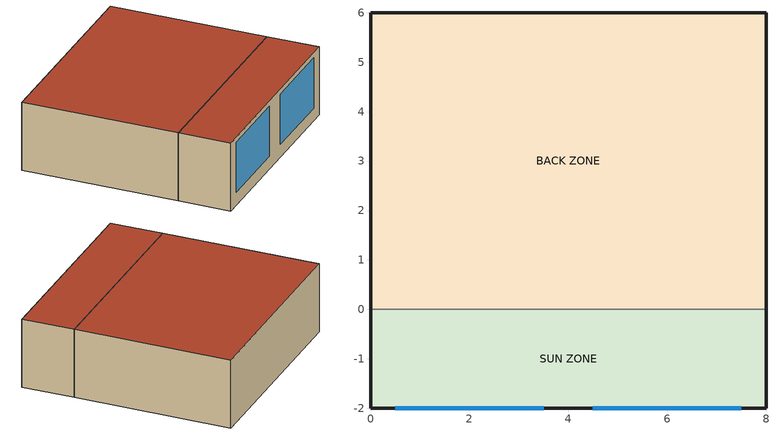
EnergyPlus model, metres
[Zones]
BACK ZONE
 floor ground (LTFLOOR): 0,0 0,6 8,6 8,0 z0
 wall outside (LTWALL): 8,0 8,6 0,6 0,0 z0:2.7
 wall to SUN ZONE (COMMON WALL): 0,0 8,0 z0:2.7
 roof outside (LTROOF): 0,6 0,0 8,0 8,6 z2.7
SUN ZONE
 floor ground (HWFLOOR): 0,-2 0,0 8,0 8,-2 z0
 wall outside (HWWALL): 0,0 0,-2 8,-2 8,0 z0:2.7
 window (DOUBLE PANE WINDOW): 0.5,-2 3.5,-2 / 4.5,-2 7.5,-2 z0.5:2.5
 roof outside (LTROOF): 0,0 0,-2 8,-2 8,0 z2.7
[Site:Location]
GOLDEN COLORADO: Latitude {deg}=39.8; Longitude {deg}=-104.9; Time Zone {hr}=-7; Elevation {m}=1609
[Site:GroundTemperature:BuildingSurface]
10, 10, 10, 10, 10, 10, 10, 10, 10, 10, 10, 10
[Site:GroundReflectance]
0.2, 0.2, 0.2, 0.2, 0.2, 0.2, 0.2, 0.2, 0.2, 0.2, 0.2, 0.2
[Building]
BESTEST Case 960: North Axis {deg}=0; Terrain=Country; Loads Convergence Tolerance Value=0.04; Temperature Convergence Tolerance Value {deltaC}=0.004; Solar Distribution=FullInteriorAndExterior; Minimum Number of Warmup Days=6
[Material] Roughness=Rough; Thermal Absorptance=0.9
Name | Thickness {m} | Conductivity {W/m-K} | Density {kg/m3} | Specific Heat {J/kg-K} | Solar Absorptance | Visible Absorptance
PLASTERBOARD-1 | 0.012 | 0.16 | 950 | 840 | 0.6 | 0.6
FIBERGLASS QUILT-1 | 0.066 | 0.04 | 12 | 840 | 0.6 | 0.6
WOOD SIDING-1 | 0.009 | 0.14 | 530 | 900 | 0.6 | 0.6
TIMBER FLOORING | 0.025 | 0.14 | 650 | 1200 | 0.6 | 0.6
PLASTERBOARD-2 | 0.01 | 0.16 | 950 | 840 | 0.6 | 0.6
FIBERGLASS QUILT-2 | 0.1118 | 0.04 | 12 | 840 | 0.6 | 0.6
ROOF DECK | 0.019 | 0.14 | 530 | 900 | 0.6 | 0.6
ZONE COMMON WALL | 0.2 | 0.51 | 1400 | 1000 | 0.6 | 0.6
CONCRETE BLOCK | 0.1 | 0.51 | 1400 | 1000 | 0.75 | 0.75
FOAM INSULATION | 0.0615 | 0.04 | 10 | 1400 | 0.75 | 0.75
CONCRETE SLAB | 0.08 | 1.13 | 1400 | 1000 | 0.75 | 0.75
[Construction]
LTWALL: WOOD SIDING-1, FIBERGLASS QUILT-1, PLASTERBOARD-1
LTFLOOR: R-25 INSULATION, TIMBER FLOORING
LTROOF: ROOF DECK, FIBERGLASS QUILT-2, PLASTERBOARD-2
Double Pane Window: Glass Type 1, Air Space Resistance, Glass Type 1
COMMON WALL: ZONE COMMON WALL
HWWALL: WOOD SIDING-1, FOAM INSULATION, CONCRETE BLOCK
HWFLOOR: R-25 INSULATION TYPE 2, CONCRETE SLAB
[Material:NoMass] Roughness=Rough; Thermal Absorptance=0.9
Name | Thermal Resistance {m2-K/W} | Solar Absorptance | Visible Absorptance
R-25 INSULATION | 25.075 | 0.6 | 0.6
R-25 INSULATION TYPE 2 | 25.175 | 0.75 | 0.75
[WindowMaterial:Glazing]
Glass Type 1: Optical Data Type=SpectralAverage; Thickness {m}=0.003175; Solar Transmittance at Normal Incidence=0.86156; Front Side Solar Reflectance at Normal Incidence=0.07846; Back Side Solar Reflectance at Normal Incidence=0.07846; Visible Transmittance at Normal Incidence=0.91325; Front Side Visible Reflectance at Normal Incidence=0.082; Back Side Visible Reflectance at Normal Incidence=0.082; Infrared Transmittance at Normal Incidence=0; Front Side Infrared Hemispherical Emissivity=0.84; Back Side Infrared Hemispherical Emissivity=0.84; Conductivity {W/m-K}=1.06
[WindowMaterial:Gas]
Air Space Resistance: Gas Type=AIR; Thickness {m}=0.013
[Zone] Type=1; Multiplier=1; Ceiling Height {m}=2.7
Name | Volume {m3}
BACK ZONE | 129.6
SUN ZONE | 43.2
[OtherEquipment]
BACK ZONE OthEq 1: Zone or ZoneList=BACK ZONE; Schedule=Sch 1; Design Level Calculation Method=EquipmentLevel; Design Level {W}=200; Fraction Latent=0; Fraction Radiant=0.6; Fraction Lost=0
[ZoneInfiltration:DesignFlowRate] Schedule=Sch 1; Design Flow Rate Calculation Method=Flow/Zone; Constant Term Coefficient=1; Temperature Term Coefficient=0; Velocity Term Coefficient=0; Velocity Squared Term Coefficient=0
Name | Zone or ZoneList | Design Flow Rate {m3/s}
BACK ZONE Infil 1 | BACK ZONE | 0.018
SUN ZONE Infil 1 | SUN ZONE | 0.006
[ZoneControl:Thermostat]
Zone 1 Thermostat: Zone or ZoneList=BACK ZONE; Control Type Schedule=Zone Control Type Sched; Control 1=Heating Cooling Setpoints
[ThermostatSetpoint:DualSetpoint]
Heating Cooling Setpoints: Heating Setpoint Temperature Schedule=Heating Setpoints; Cooling Setpoint Temperature Schedule=Cooling Setpoints
[Zone equipment]
BACK ZONE: Zone1Air
[ZoneHVAC:IdealLoadsAirSystem]
Zone1Air: Maximum Heating Supply Air Temperature {C}=50; Minimum Cooling Supply Air Temperature {C}=13; Maximum Heating Supply Air Humidity Ratio {kgWater/kgDryAir}=0.01; Minimum Cooling Supply Air Humidity Ratio {kgWater/kgDryAir}=0.01; Dehumidification Control Type=ConstantSupplyHumidityRatio; Humidification Control Type=ConstantSupplyHumidityRatio
[Schedule:Day:Hourly]
Day Sch 1: 1, 1, 1, 1, 1, 1, 1, 1, 1, 1, 1, 1, 1, 1, 1, 1, 1, 1, 1, 1, 1, 1, 1, 1
Zone Heating Setpoint All Days: 20, 20, 20, 20, 20, 20, 20, 20, 20, 20, 20, 20, 20, 20, 20, 20, 20, 20, 20, 20, 20, 20, 20, 20
Zone Cooling Setpoint All Days: 27, 27, 27, 27, 27, 27, 27, 27, 27, 27, 27, 27, 27, 27, 27, 27, 27, 27, 27, 27, 27, 27, 27, 27
Control Type All Days: 4, 4, 4, 4, 4, 4, 4, 4, 4, 4, 4, 4, 4, 4, 4, 4, 4, 4, 4, 4, 4, 4, 4, 4
[Schedule:Week:Daily]
Week Sch 1: Day Sch 1, Day Sch 1, Day Sch 1, Day Sch 1, Day Sch 1, Day Sch 1, Day Sch 1, Day Sch 1, Day Sch 1, Day Sch 1, Day Sch 1, Day Sch 1
Zone Heating Setpoint All Weeks: Zone Heating Setpoint All Days, Zone Heating Setpoint All Days, Zone Heating Setpoint All Days, Zone Heating Setpoint All Days, Zone Heating Setpoint All Days, Zone Heating Setpoint All Days, Zone Heating Setpoint All Days, Zone Heating Setpoint All Days, Zone Heating Setpoint All Days, Zone Heating Setpoint All Days, Zone Heating Setpoint All Days, Zone Heating Setpoint All Days
Zone Cooling Setpoint All Weeks: Zone Cooling Setpoint All Days, Zone Cooling Setpoint All Days, Zone Cooling Setpoint All Days, Zone Cooling Setpoint All Days, Zone Cooling Setpoint All Days, Zone Cooling Setpoint All Days, Zone Cooling Setpoint All Days, Zone Cooling Setpoint All Days, Zone Cooling Setpoint All Days, Zone Cooling Setpoint All Days, Zone Cooling Setpoint All Days, Zone Cooling Setpoint All Days
Control Type All Weeks: Control Type All Days, Control Type All Days, Control Type All Days, Control Type All Days, Control Type All Days, Control Type All Days, Control Type All Days, Control Type All Days, Control Type All Days, Control Type All Days, Control Type All Days, Control Type All Days
[Schedule:Year]
Sch 1: Week Sch 1, 1, 1, 12, 31
Heating Setpoints: Zone Heating Setpoint All Weeks, 1, 1, 12, 31
Cooling Setpoints: Zone Cooling Setpoint All Weeks, 1, 1, 12, 31
Zone Control Type Sched: Control Type All Weeks, 1, 1, 12, 31
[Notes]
BESTEST Case 960.idf
Basic file description: BESTEST Low-Mass building loads test.
Author:   R. H. Henninger,  GARD Analytics, Inc.
Date:     March 20, 2000
Run:      Annual run for Golden, CO location
Building: Fictional 2 zone building with resistive walls and windows.
Back zone is of light weight construction with interzone wall
200 watt constant internal load, 0.5 ACH Infiltration
20C heating, 27C cooling
Sun Zone is of heavy weight construction and has 2 windows
No temperature control
Internal: None.
System:   None.
Plant:    None.
Modified: Conforms with Beta 2 input
DENVER CONSTANT WINTER-NOSUN,     ! Design Day Name
-17.22222    ,     ! Max Dry-Bulb {C}
0.0000000E+00,     ! Daily Temp Range {C}
-17.22222    ,     ! Wet-Bulb at Max {C}
83442.47    ,     ! Barometric Pressure {N/M**2}
4.115816    ,     ! Wind Speed {M/Sec}
169.0000    ,     ! Wind Direction {Degrees N=0, S=180}
0,     ! Rain {0-no,1-yes}
0,     ! Snow on ground {0-no,1-yes}
21,     ! Day of Month
Monday,     ! Day Type
0;     ! Daylight Savings Time Indicator
DENVER CONSTANT SUMMER-NOSUN,     ! Design Day Name
32.77778    ,     ! Max Dry-Bulb {C}
0.000000    ,     ! Daily Temp Range {C}
15.00000    ,     ! Wet-Bulb at Max {C}
84139.90    ,     ! Barometric Pressure {N/M**2}
3.971544    ,     ! Wind Speed {M/Sec}
146.0000    ,     ! Wind Direction {Degrees N=0, S=180}
0,     ! Rain {0-no,1-yes}
0,     ! Snow on ground {0-no,1-yes}
21,     ! Day of Month
Monday,     ! Day Type
0;     ! Daylight Savings Time Indicator
Material layer names follow:
Material layer names follow:
